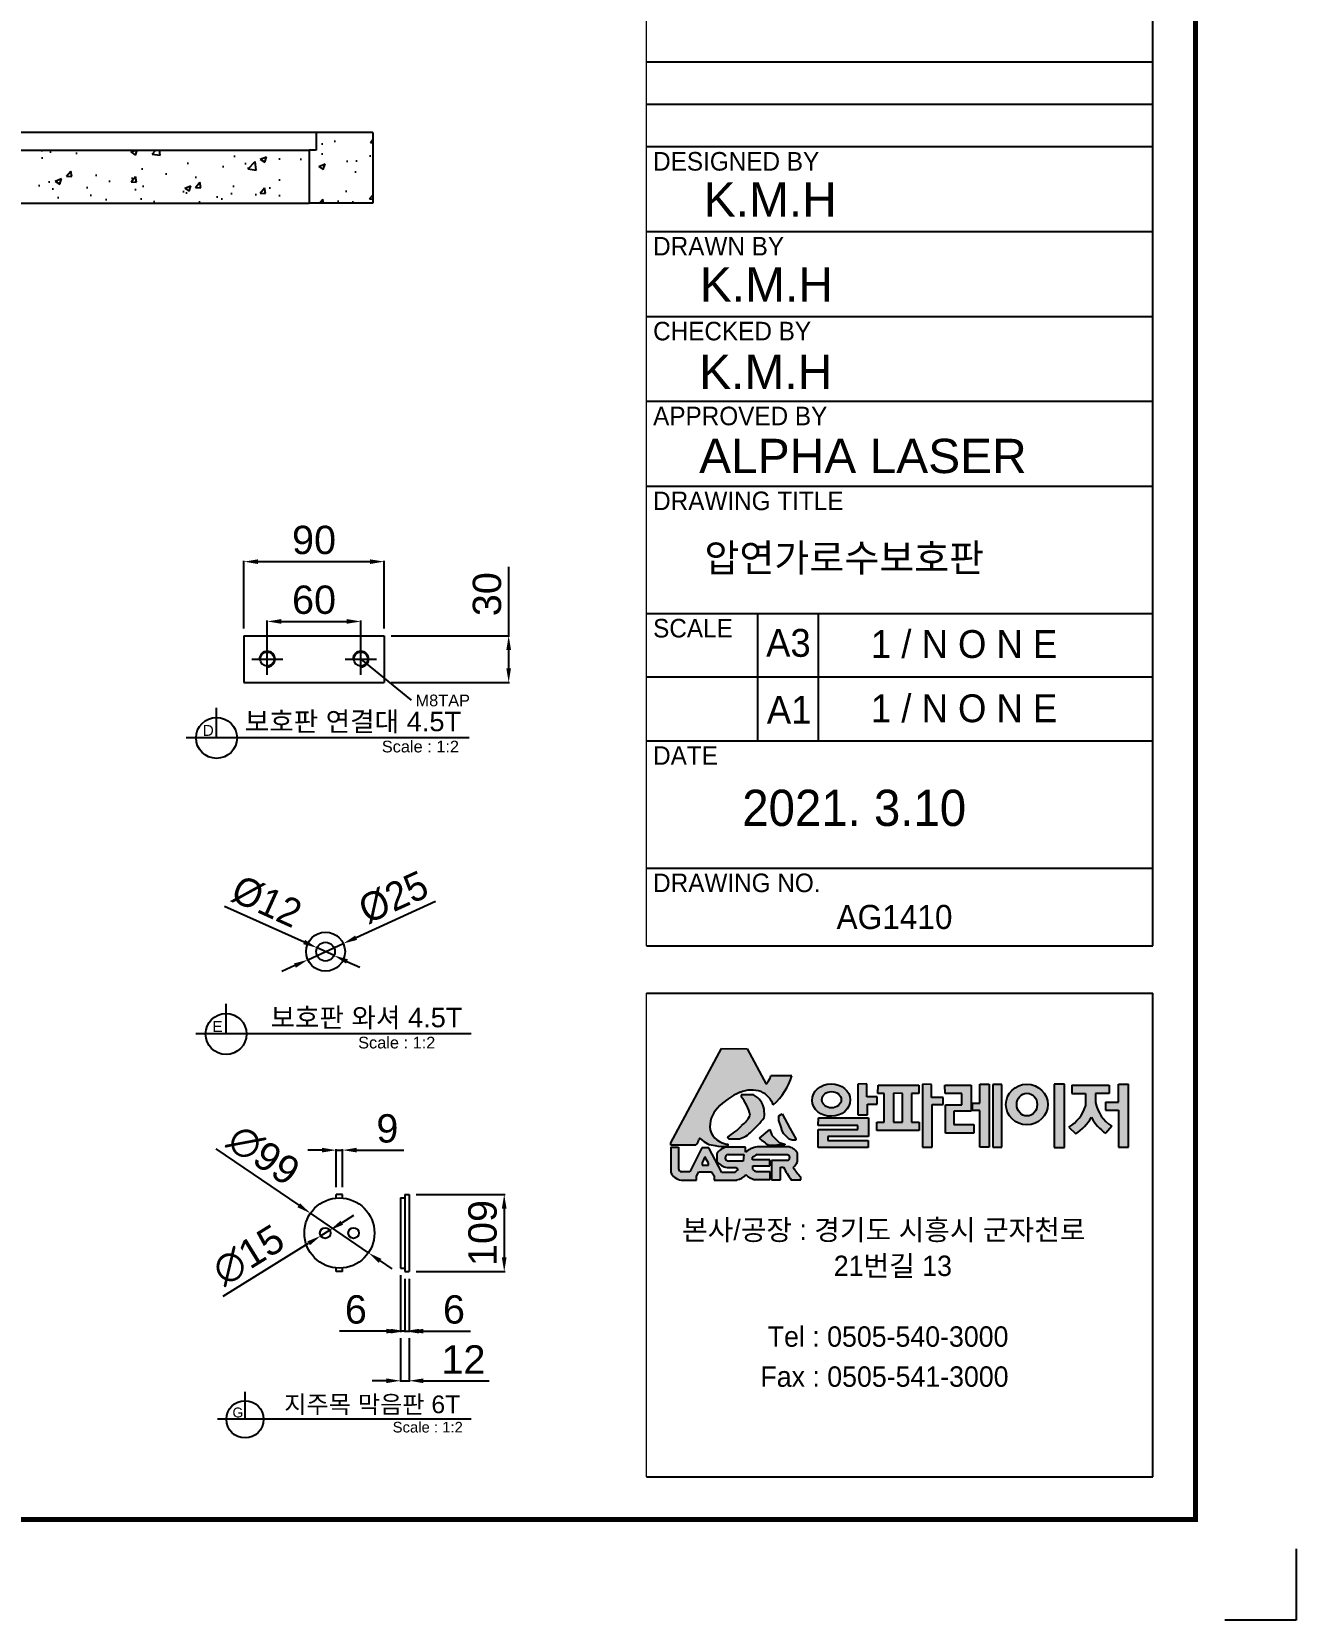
# Model space of a CAD drawing. Header units: millimetres. Extents: x 19421 to 25397, y -30913 to -26687.
# Drawn here: x 23613 to 25397, y -30913 to -28671 of the extents above; entities that cross this region are included whole.
import ezdxf
from ezdxf.enums import TextEntityAlignment as Align

# ---------------------------------------------------------------- set-up
doc = ezdxf.new("R2010")
doc.units = ezdxf.units.MM
doc.layers.add('LAYOUT', color=7, linetype='Continuous')
doc.layers.add('TEXT', color=7, linetype='Continuous')
doc.styles.add('H', font='')
doc.styles.get("Standard").update_dxf_attribs({"font": 'arial.ttf'})
doc.styles.get('H').set_extended_font_data('Dotum')
doc.dimstyles.new('ISO-25', dxfattribs={"dimtxt": 40, "dimasz": 20, "dimexe": 1.25, "dimexo": 10, "dimgap": 10, "dimtad": 1, "dimdec": 0, "dimtxsty": 'Standard', "dimcen": 2.5, "dimclrd": 3, "dimclre": 3, "dimclrt": 3, "dimadec": 0, "dimazin": 0, "dimtfac": 1, "dimtdec": 0, "dimtmove": 0, "dimatfit": 3, "dimfxl": 0, "dimarcsym": 0})

# ---------------------------------------------------------------- blocks, each defined once
blk = doc.blocks.new('*D20')
at = {"color": 3, "lineweight": -2, "transparency": 16777216}
for p, q in [((23912.5, -29513.5), (23912.5, -29417.8)), ((23932.5, -29419), (24090.5, -29419)), ((24110.5, -29513.5), (24110.5, -29417.8))]:
    blk.add_line(p, q, dxfattribs=at)
at = {"color": 3, "transparency": 16777216}
for points in [[(23932.5, -29415.7), (23932.5, -29422.3), (23912.5, -29419)], [(24090.5, -29415.7), (24090.5, -29422.3), (24110.5, -29419)]]:
    blk.add_solid(points, dxfattribs=at)
at = {"layer": 'Defpoints', "color": 0, "transparency": 16777216}
for p in [(24110.5, -29419), (23912.5, -29523.5), (24110.5, -29523.5)]:
    blk.add_point(p, dxfattribs=at)
at = {"color": 3, "transparency": 16777216, "insert": (24011.5, -29388.6), "char_height": 40, "attachment_point": 5}
blk.add_mtext('90', dxfattribs=at)
blk = doc.blocks.new('*D21')
at = {"color": 3, "lineweight": -2, "transparency": 16777216}
for p, q in [((24286.1, -29523.5), (24286.1, -29426.4)), ((24120.5, -29523.5), (24287.3, -29523.5)), ((24286.1, -29569.5), (24286.1, -29543.5)), ((24120.5, -29589.5), (24287.3, -29589.5))]:
    blk.add_line(p, q, dxfattribs=at)
at = {"color": 3, "transparency": 16777216}
for points in [[(24282.8, -29543.5), (24289.4, -29543.5), (24286.1, -29523.5)], [(24282.8, -29569.5), (24289.4, -29569.5), (24286.1, -29589.5)]]:
    blk.add_solid(points, dxfattribs=at)
at = {"layer": 'Defpoints', "color": 0, "transparency": 16777216}
for p in [(24110.5, -29523.5), (24286.1, -29523.5), (24110.5, -29589.5)]:
    blk.add_point(p, dxfattribs=at)
at = {"color": 3, "transparency": 16777216, "insert": (24255.7, -29464.9), "char_height": 40, "attachment_point": 5, "rotation": 90}
blk.add_mtext('30', dxfattribs=at)
blk = doc.blocks.new('*D22')
at = {"color": 3, "lineweight": -2, "transparency": 16777216}
for p, q in [((24183, -29898.7), (24070.9, -29949.7)), ((24002.7, -29980.8), (24052.7, -29958)), ((23984.4, -29989.1), (23966.2, -29997.4))]:
    blk.add_line(p, q, dxfattribs=at)
at = {"color": 3, "transparency": 16777216}
for points in [[(24069.5, -29946.7), (24072.3, -29952.8), (24052.7, -29958)], [(23983.1, -29986.1), (23985.8, -29992.2), (24002.7, -29980.8)]]:
    blk.add_solid(points, dxfattribs=at)
at = {"layer": 'Defpoints', "color": 0, "transparency": 16777216}
for p in [(24052.7, -29958), (24002.7, -29980.8)]:
    blk.add_point(p, dxfattribs=at)
at = {"color": 3, "transparency": 16777216, "insert": (24123.6, -29892.8), "char_height": 40, "attachment_point": 5, "rotation": 24.4839}
blk.add_mtext('{\\fMS PGothic|b0|i0|c129|p34;%%C25}', dxfattribs=at)
blk = doc.blocks.new('*D23')
at = {"color": 3, "lineweight": -2, "transparency": 16777216}
for p, q in [((23885.2, -29905), (23997.4, -29955.7)), ((24039.7, -29974.9), (24015.7, -29964)), ((24057.9, -29983.1), (24076.1, -29991.4))]:
    blk.add_line(p, q, dxfattribs=at)
at = {"color": 3, "transparency": 16777216}
for points in [[(23998.8, -29952.7), (23996.1, -29958.8), (24015.7, -29964)], [(24059.3, -29980.1), (24056.6, -29986.2), (24039.7, -29974.9)]]:
    blk.add_solid(points, dxfattribs=at)
at = {"layer": 'Defpoints', "color": 0, "transparency": 16777216}
for p in [(24015.7, -29964), (24039.7, -29974.9)]:
    blk.add_point(p, dxfattribs=at)
at = {"color": 3, "transparency": 16777216, "insert": (23944.6, -29898.9), "char_height": 40, "attachment_point": 5, "rotation": 335.6577}
blk.add_mtext('{\\fMS PGothic|b0|i0|c129|p34;%%C12}', dxfattribs=at)
blk = doc.blocks.new('*D24')
at = {"color": 3, "lineweight": -2, "transparency": 16777216}
for p, q in [((23945.5, -29546.5), (23945.5, -29502.1)), ((23965.5, -29503.4), (24057.5, -29503.4)), ((24077.5, -29546.5), (24077.5, -29502.1))]:
    blk.add_line(p, q, dxfattribs=at)
at = {"color": 3, "transparency": 16777216}
for points in [[(23965.5, -29500), (23965.5, -29506.7), (23945.5, -29503.4)], [(24057.5, -29500), (24057.5, -29506.7), (24077.5, -29503.4)]]:
    blk.add_solid(points, dxfattribs=at)
at = {"layer": 'Defpoints', "color": 0, "transparency": 16777216}
for p in [(24077.5, -29503.4), (23945.5, -29556.5), (24077.5, -29556.5)]:
    blk.add_point(p, dxfattribs=at)
at = {"color": 3, "transparency": 16777216, "insert": (24011.5, -29473), "char_height": 40, "attachment_point": 5}
blk.add_mtext('60', dxfattribs=at)
blk = doc.blocks.new('*D2')
at = {"color": 3, "lineweight": -2, "transparency": 16777216}
for p, q in [((16880.3, -24788.6), (16997.3, -24868.4)), ((17095.6, -24935.4), (17013.8, -24879.6)), ((17112.1, -24946.7), (17128.6, -24958))]:
    blk.add_line(p, q, dxfattribs=at)
at = {"color": 3, "transparency": 16777216}
for points in [[(16999.2, -24865.6), (16995.4, -24871.1), (17013.8, -24879.6)], [(17114, -24944), (17110.2, -24949.5), (17095.6, -24935.4)]]:
    blk.add_solid(points, dxfattribs=at)
at = {"layer": 'Defpoints', "color": 0, "transparency": 16777216}
for p in [(17013.8, -24879.6), (17095.6, -24935.4)]:
    blk.add_point(p, dxfattribs=at)
at = {"color": 3, "transparency": 16777216, "insert": (16947.7, -24797.7), "char_height": 40, "attachment_point": 5, "rotation": 325.6971}
blk.add_mtext('∅99', dxfattribs=at)
blk = doc.blocks.new('*D3')
at = {"color": 3, "lineweight": -2, "transparency": 16777216}
for p, q in [((17058.1, -24893.1), (17075.1, -24882.5)), ((17041.1, -24903.6), (17028.3, -24911.5)), ((16890.7, -24996.7), (17011.3, -24922))]:
    blk.add_line(p, q, dxfattribs=at)
at = {"color": 3, "transparency": 16777216}
for points in [[(17056.3, -24890.2), (17059.8, -24895.9), (17041.1, -24903.6)], [(17009.6, -24919.2), (17013.1, -24924.8), (17028.3, -24911.5)]]:
    blk.add_solid(points, dxfattribs=at)
at = {"layer": 'Defpoints', "color": 0, "transparency": 16777216}
for p in [(17041.1, -24903.6), (17028.3, -24911.5)]:
    blk.add_point(p, dxfattribs=at)
at = {"color": 3, "transparency": 16777216, "insert": (16926.5, -24938.8), "char_height": 40, "attachment_point": 5, "rotation": 31.7725}
blk.add_mtext('∅15', dxfattribs=at)
blk = doc.blocks.new('*D4')
at = {"color": 3, "lineweight": -2, "transparency": 16777216}
for p, q in [((17030.2, -24790.5), (17010.2, -24790.5)), ((17050.2, -24843), (17050.2, -24789.2)), ((17050.2, -24790.5), (17059.2, -24790.5)), ((17059.2, -24843), (17059.2, -24789.2)), ((17079.2, -24790.5), (17145.5, -24790.5))]:
    blk.add_line(p, q, dxfattribs=at)
at = {"color": 3, "transparency": 16777216}
for points in [[(17030.2, -24787.2), (17030.2, -24793.8), (17050.2, -24790.5)], [(17079.2, -24787.2), (17079.2, -24793.8), (17059.2, -24790.5)]]:
    blk.add_solid(points, dxfattribs=at)
at = {"layer": 'Defpoints', "color": 0, "transparency": 16777216}
for p in [(17059.2, -24790.5), (17050.2, -24853), (17059.2, -24853)]:
    blk.add_point(p, dxfattribs=at)
at = {"color": 3, "transparency": 16777216, "insert": (17122.4, -24760.1), "char_height": 40, "attachment_point": 5}
blk.add_mtext('9', dxfattribs=at)
blk = doc.blocks.new('*D5')
at = {"color": 3, "lineweight": -2, "transparency": 16777216}
for p, q in [((17163.1, -24853), (17288.5, -24853)), ((17287.2, -24873), (17287.2, -24942)), ((17163.1, -24962), (17288.5, -24962))]:
    blk.add_line(p, q, dxfattribs=at)
at = {"color": 3, "transparency": 16777216}
for points in [[(17283.9, -24873), (17290.5, -24873), (17287.2, -24853)], [(17283.9, -24942), (17290.5, -24942), (17287.2, -24962)]]:
    blk.add_solid(points, dxfattribs=at)
at = {"layer": 'Defpoints', "color": 0, "transparency": 16777216}
for p in [(17153.1, -24853), (17153.1, -24962), (17287.2, -24962)]:
    blk.add_point(p, dxfattribs=at)
at = {"color": 3, "transparency": 16777216, "insert": (17256.8, -24907.5), "char_height": 40, "attachment_point": 5, "rotation": 90}
blk.add_mtext('109', dxfattribs=at)
blk = doc.blocks.new('*D6')
at = {"color": 3, "lineweight": -2, "transparency": 16777216}
for p, q in [((17147.1, -24972), (17147.1, -25047.3)), ((17153.1, -24972), (17153.1, -25047.3)), ((17127.1, -25046), (17107.1, -25046)), ((17147.1, -25046), (17153.1, -25046)), ((17173.1, -25046), (17239.5, -25046))]:
    blk.add_line(p, q, dxfattribs=at)
at = {"color": 3, "transparency": 16777216}
for points in [[(17127.1, -25042.7), (17127.1, -25049.3), (17147.1, -25046)], [(17173.1, -25042.7), (17173.1, -25049.3), (17153.1, -25046)]]:
    blk.add_solid(points, dxfattribs=at)
at = {"layer": 'Defpoints', "color": 0, "transparency": 16777216}
for p in [(17147.1, -24962), (17153.1, -24962), (17153.1, -25046)]:
    blk.add_point(p, dxfattribs=at)
at = {"color": 3, "transparency": 16777216, "insert": (17216.3, -25015.6), "char_height": 40, "attachment_point": 5}
blk.add_mtext('6', dxfattribs=at)
blk = doc.blocks.new('*D7')
at = {"color": 3, "lineweight": -2, "transparency": 16777216}
for p, q in [((17141.1, -24967), (17141.1, -25047.3)), ((17147.1, -24972), (17147.1, -25047.3)), ((17121.1, -25046), (17054.7, -25046)), ((17147.1, -25046), (17141.1, -25046)), ((17167.1, -25046), (17187.1, -25046))]:
    blk.add_line(p, q, dxfattribs=at)
at = {"color": 3, "transparency": 16777216}
for points in [[(17121.1, -25042.7), (17121.1, -25049.3), (17141.1, -25046)], [(17167.1, -25042.7), (17167.1, -25049.3), (17147.1, -25046)]]:
    blk.add_solid(points, dxfattribs=at)
at = {"layer": 'Defpoints', "color": 0, "transparency": 16777216}
for p in [(17141.1, -24957), (17147.1, -24962), (17141.1, -25046)]:
    blk.add_point(p, dxfattribs=at)
at = {"color": 3, "transparency": 16777216, "insert": (17077.9, -25015.6), "char_height": 40, "attachment_point": 5}
blk.add_mtext('6', dxfattribs=at)
blk = doc.blocks.new('*D8')
at = {"color": 3, "lineweight": -2, "transparency": 16777216}
for p, q in [((17141.1, -25056), (17141.1, -25117.3)), ((17153.1, -25056), (17153.1, -25117.3)), ((17121.1, -25116), (17101.1, -25116)), ((17141.1, -25116), (17153.1, -25116)), ((17173.1, -25116), (17266.2, -25116))]:
    blk.add_line(p, q, dxfattribs=at)
at = {"color": 3, "transparency": 16777216}
for points in [[(17121.1, -25112.7), (17121.1, -25119.3), (17141.1, -25116)], [(17173.1, -25112.7), (17173.1, -25119.3), (17153.1, -25116)]]:
    blk.add_solid(points, dxfattribs=at)
at = {"layer": 'Defpoints', "color": 0, "transparency": 16777216}
for p in [(17141.1, -25046), (17153.1, -25046), (17153.1, -25116)]:
    blk.add_point(p, dxfattribs=at)
at = {"color": 3, "transparency": 16777216, "insert": (17229.7, -25085.9), "char_height": 40, "attachment_point": 5}
blk.add_mtext('12', dxfattribs=at)
blk = doc.blocks.new('A$C2C0F6B7D')
for p, q in [((0, 109), (-9, 109)), ((-9, 103.8), (-9, 109)), ((0, 103.8), (0, 109)), ((81.9, 104), (87.9, 104)), ((81.9, 104), (81.9, 5)), ((87.9, 109), (93.9, 109)), ((87.9, 109), (87.9, 0)), ((93.9, 109), (93.9, 0)), ((-9, 0), (-9, 5.2)), ((0, 0), (-9, 0)), ((0, 0), (0, 5.2)), ((81.9, 5), (87.9, 5)), ((87.9, 0), (93.9, 0)), ((-137.7, -208.4), (-137.7, -169.6)), ((181.4, -208.4), (-176.5, -208.4))]:
    blk.add_line(p, q)
for centre, radius in [((-4.5, 54.5), 49.5), ((-24.5, 54.5), 7.5), ((15.5, 54.5), 7.5), ((-137.7, -208.4), 26.3)]:
    blk.add_circle(centre, radius)
blk.add_text('G', height=14).set_placement((-155.4, -205.8))
at = {"layer": 'TEXT'}
blk.add_text('지주목 막음판 6T', height=25, dxfattribs=at).set_placement((41.8, -199.8), align=Align.CENTER)
blk.add_text('Scale : 1:2', height=15, dxfattribs=at).set_placement((70.6, -227))
for base, p1, p2, picture, middle in [((0, 171.5), (-9, 109), (0, 109), '*D4', (63.2, 202)), ((81.9, -84), (87.9, 0), (81.9, 5), '*D7', (18.7, -53.5)), ((93.9, -84), (87.9, 0), (93.9, 0), '*D6', (157.1, -53.5)), ((93.9, -154), (81.9, -84), (93.9, -84), '*D8', (170.5, -123.9))]:
    dim = blk.add_linear_dim(base=base, p1=p1, p2=p2, dimstyle='ISO-25')
    dim.commit()
    dim.dimension.update_dxf_attribs({"geometry": picture, "text_midpoint": middle, "insert": (-17059.2, 24962)})
for p1, p2, picture, middle in [((36.4, 26.6), (-45.4, 82.4), '*D2', (-111.5, 164.3)), ((-18.1, 58.4), (-30.9, 50.6), '*D3', (-132.7, 23.3))]:
    dim = blk.add_diameter_dim_2p(p1=p1, p2=p2, dimstyle='ISO-25')
    dim.commit()
    dim.dimension.update_dxf_attribs({"geometry": picture, "text_midpoint": middle, "insert": (-17059.2, 24962)})
dim = blk.add_linear_dim(base=(228, 0), p1=(93.9, 109), p2=(93.9, 0), angle=90, dimstyle='ISO-25')
dim.commit()
dim.dimension.update_dxf_attribs({"geometry": '*D5', "text_midpoint": (197.6, 54.5), "insert": (-17059.2, 24962)})

msp = doc.modelspace()

# ---------------------------------------------------------------- hatches: boundary and pattern name
h = msp.add_hatch()
h.set_pattern_fill('AR-CONC', color=256, scale=0.5)
h.set_pattern_definition([(50, (10973.484, -30593.274), (91.09233, -7.96954), [9.525, -104.775]), (355, (10973.48, -30593.27), (-17.6217, 95.5284), [7.62, -83.8203]), (100.45144, (10981.075, -30593.94), (73.4706, 87.5589), [8.095, -89.0451]), (46.1842, (10973.48, -30567.87), (135.5395, -21.0212), [14.2875, -157.1625]), (96.6356, (10984.78, -30569.63), (118.7021, 123.713), [12.1425, -133.5678]), (351.1842, (10973.48, -30567.87), (118.702, 123.713), [11.43, -125.7299]), (21, (10986.184, -30574.224), (75.8072, -51.1326), [9.525, -104.775]), (326, (10986.18, -30574.22), (30.901, 92.094), [7.62, -83.82]), (71.45144, (10992.5, -30578.485), (106.7082, 40.9614), [8.095, -89.045]), (37.5, (10973.484, -30593.274), (1.5443, 42.27752), [0, -82.804, 0, -85.09, 0, -84.1375]), (7.5, (10973.484, -30593.274), (33.40983, 50.09029), [0, -48.514, 0, -80.899, 0, -32.0675]), (327.5, (10945.163, -30593.274), (67.7953, -2.86437), [0, -31.75, 0, -99.06, 0, -131.445]), (317.5, (10932.463, -30593.274), (74.0646, 12.71325), [0, -41.275, 0, -65.786, 0, -93.345])])
h.paths.add_polyline_path([(24004.5, -28838.2), (24004.5, -28913.2), (24094.5, -28913.2), (24094.5, -28813.2), (24014.5, -28813.2), (24014.5, -28838.2)])
h = msp.add_hatch()
h.set_pattern_fill('AR-CONC', color=256, scale=0.5)
h.set_pattern_definition([(50, (11073.484, -30593.274), (91.09233, -7.96954), [9.525, -104.775]), (355, (11073.48, -30593.27), (-17.6217, 95.5284), [7.62, -83.8203]), (100.45144, (11081.075, -30593.94), (73.4706, 87.5589), [8.095, -89.0451]), (46.1842, (11073.48, -30567.87), (135.5395, -21.0212), [14.2875, -157.1625]), (96.6356, (11084.78, -30569.63), (118.702, 123.713), [12.1425, -133.5678]), (351.1842, (11073.48, -30567.87), (118.702, 123.713), [11.43, -125.7299]), (21, (11086.184, -30574.224), (75.8072, -51.1326), [9.525, -104.775]), (326, (11086.18, -30574.22), (30.901, 92.094), [7.62, -83.82]), (71.45144, (11092.5, -30578.485), (106.7082, 40.9614), [8.095, -89.045]), (37.5, (11073.484, -30593.274), (1.5443, 42.27752), [0, -82.804, 0, -85.09, 0, -84.1375]), (7.5, (11073.484, -30593.274), (33.40983, 50.09029), [0, -48.514, 0, -80.899, 0, -32.0675]), (327.5, (11045.163, -30593.274), (67.7953, -2.86437), [0, -31.75, 0, -99.06, 0, -131.445]), (317.5, (11032.463, -30593.274), (74.0646, 12.71325), [0, -41.275, 0, -65.786, 0, -93.345])])
h.paths.add_polyline_path([(22614.5, -28838.2), (22614.5, -28913.2), (24004.5, -28913.2), (24004.5, -28838.2)])
h = msp.add_hatch(color=256)
h.dxf.hatch_style = 1
h.set_gradient(color1=(255, 0, 0), color2=(255, 159, 127), tint=1)
h.paths.add_polyline_path([(24515, -30239.4), (24514.8, -30242.3), (24549.5, -30242.3, 0.214284), (24554.5, -30234.3, -0.655828), (24556.9, -30233.7, 0.18567), (24577.5, -30243, 0.148851), (24595.3, -30243.1, 0.404174), (24595.8, -30241.1, -0.316733), (24570.2, -30221, -0.221534), (24580.6, -30190.2, -0.105066), (24612.6, -30167.9, -0.185229), (24642.5, -30166.9, -0.196064), (24659.4, -30185.6, 0.141597), (24685.5, -30144.4), (24655.8, -30144.1), (24655.2, -30148.1), (24652.9, -30151.8), (24649.4, -30156.4), (24622.4, -30106.4), (24586.3, -30106.1)])
h.paths.add_polyline_path([(24614.6, -30214.9, -0.08303), (24594.7, -30230.7, 0.230034), (24596.7, -30233.6, 0.021204), (24611.6, -30233.4, 0.137848), (24628.5, -30223.3, 0.057638), (24646.6, -30203.4, 0.060436), (24646.4, -30191.9, 0.2375), (24631.6, -30171.7), (24614.2, -30171.7), (24614.2, -30174.3, -0.121183), (24626.9, -30200, -0.135167)], flags=17)
h.paths.add_polyline_path([(24657.6, -30228.2), (24654.7, -30220.3), (24639.8, -30232.4, 0.044378), (24653, -30243), (24675.6, -30242.1), (24675.6, -30241.1), (24667.7, -30238.6)], flags=17)
h.paths.add_polyline_path([(24671.9, -30222.4), (24674.2, -30226.3), (24681.7, -30233.9), (24686.1, -30235.6), (24691.1, -30235.6), (24691.1, -30233.7), (24683, -30218.6), (24672, -30198.3), (24667.2, -30200.9), (24667.2, -30207.9), (24670.6, -30217.3)])
h.paths.add_polyline_path([(24530.4, -30280.2, -0.419155), (24525.8, -30276), (24525.8, -30245.1), (24514.8, -30245.1), (24514.8, -30280.7, 0.254457), (24529.5, -30291.7), (24551, -30291.7), (24551, -30286.2), (24554.2, -30280.3), (24572.1, -30280.3), (24576.2, -30286), (24576.2, -30291.7), (24607.8, -30291.7, 0.190479), (24620.7, -30284, 0.147735), (24633.5, -30291.1), (24655, -30291.1), (24655, -30280.2), (24635.2, -30280.2, -0.052449), (24630.4, -30276.7), (24630.4, -30271.6), (24654.7, -30271.6), (24654.7, -30263.3), (24630.3, -30263.3), (24630.3, -30259.6, -0.044761), (24636.7, -30255.8), (24679.3, -30255.8, -0.648836), (24680.3, -30264.1), (24657.1, -30264.1), (24657.1, -30291.5), (24669.5, -30291.5), (24669.5, -30273.7), (24673.7, -30273.7, 0.01692), (24684.8, -30291.4), (24698.1, -30291.4), (24698.1, -30287.8, -0.024318), (24687.4, -30274, 0.064908), (24693.5, -30265.9), (24693.5, -30253.6, 0.229002), (24679.8, -30244.7), (24636.8, -30244.7, 0.127003), (24620, -30252.3), (24620, -30245.4), (24593.1, -30245.4, 0.22689), (24579.7, -30254.9), (24579.7, -30265.1, 0.193483), (24594.4, -30274.2), (24607.4, -30274.2, 0.030046), (24609.9, -30276.9, 0.136716), (24605.5, -30281), (24586.8, -30281), (24568.4, -30246.1), (24558.5, -30246.1), (24541.6, -30280.2)])
h.paths.add_polyline_path([(24558.9, -30270.8), (24558.9, -30267.3), (24563, -30259), (24568.1, -30267.7), (24568.1, -30270.8)], flags=16)
h.paths.add_polyline_path([(24595.5, -30255.8), (24618, -30255.7), (24617, -30264.9), (24596.3, -30264.9, -0.924958)], flags=16)
edge = h.paths.add_edge_path()
edge.add_ellipse((24741.2, -30178.9), major_axis=(-26.9, -0.4), ratio=0.850598, start_angle=0, end_angle=360)
edge = h.paths.add_edge_path(flags=16)
edge.add_ellipse((24741.6, -30178.4), major_axis=(-13.7, 0), ratio=0.843368, start_angle=0, end_angle=360)
h.paths.add_polyline_path([(24793.7, -30203.9), (24723.1, -30203.9), (24722.6, -30214.8), (24778.8, -30214.8), (24778.8, -30220.4), (24722.8, -30220.4), (24722.8, -30245.8), (24793.5, -30245.8), (24793.5, -30235.8), (24736.4, -30235.8), (24736.4, -30230.4), (24793.7, -30230.4)])
h.paths.add_polyline_path([(24778.6, -30199.8), (24792.5, -30199.8), (24792.5, -30184.7), (24806, -30184.7), (24806, -30174.3), (24791.4, -30174.3), (24791.4, -30156), (24778.6, -30156.2)])
h.paths.add_polyline_path([(24815.7, -30169.8), (24815.7, -30210), (24805.4, -30210), (24805.4, -30221.9), (24865.1, -30221.9), (24865.1, -30210.1), (24854.3, -30210.1), (24854.3, -30169.8), (24864.6, -30169.8), (24864.6, -30157.9), (24807.5, -30157.9), (24806.8, -30169.8)])
h.paths.add_polyline_path([(24829, -30169.1), (24841.7, -30169.4), (24841.7, -30210.1), (24829, -30210.1)], flags=16)
h.paths.add_polyline_path([(24882.8, -30175.4), (24882.8, -30156.9), (24869.9, -30156.2), (24869.9, -30245.3), (24883.8, -30245.3), (24883.8, -30185.2), (24898.9, -30185.2), (24898.9, -30175.4)])
h.paths.add_polyline_path([(24914.3, -30194.7), (24938.7, -30194.7), (24938.7, -30157.9), (24901.6, -30157.9), (24901.7, -30169.7), (24925.6, -30169.7), (24925.6, -30185.4), (24902.2, -30185.4), (24902.2, -30225.8), (24942.3, -30225.8), (24942.3, -30213.4), (24914.3, -30213.4)])
h.paths.add_polyline_path([(24950.6, -30245.4), (24964.2, -30245.4), (24964.2, -30156.4), (24950.7, -30156.4), (24950.7, -30183.2), (24940.7, -30183.2), (24940.6, -30193.6), (24950.6, -30193.6)])
h.paths.add_polyline_path([(24969.4, -30245.5), (24981.7, -30245.5), (24981.7, -30157), (24969.4, -30157)])
edge = h.paths.add_edge_path()
edge.add_ellipse((25017.2, -30185.2), major_axis=(-29.5, 0), ratio=0.974401, start_angle=0, end_angle=360)
edge = h.paths.add_edge_path(flags=16)
edge.add_ellipse((25017.3, -30185.2), major_axis=(0, -16.1), ratio=0.89757, start_angle=0, end_angle=360)
h.paths.add_polyline_path([(25055.5, -30245.9), (25070.3, -30245.9), (25070.3, -30156.5), (25055.5, -30156.6)])
h.paths.add_polyline_path([(25108.3, -30203.2, 0.121385), (25128.4, -30225.7), (25136.9, -30215.8, -0.196928), (25114.1, -30182.5), (25114.1, -30169.8), (25133.1, -30169.8), (25133.1, -30157.8), (25080.6, -30157.8), (25080.6, -30169.6), (25099.7, -30169.6), (25099.7, -30187.5, -0.181097), (25076.6, -30216.9), (25086.1, -30226.6, 0.109226)])
h.paths.add_polyline_path([(25160.6, -30156.4), (25146.6, -30156.4), (25146.6, -30181.6), (25128, -30181.6), (25128, -30193.3), (25146.3, -30193.3), (25146.3, -30245.1), (25160.6, -30245.1)])

# ---------------------------------------------------------------- linework, layer by layer
at = {"color": 0, "lineweight": 20}
for p, q in [((24480.4, -29961.2), (24480.4, -27515.5)), ((24480.4, -30710.8), (24480.4, -30028.1))]:
    msp.add_line(p, q, dxfattribs=at)
for p, q in [((25195, -29961.2), (25195, -27515.5)), ((24480.4, -28713.4), (25195, -28713.4)), ((24480.4, -28773.3), (25195, -28773.3)), ((24094.5, -28813.2), (22604.5, -28813.2)), ((24094.5, -28813.2), (24014.5, -28813.2)), ((24014.5, -28813.2), (24014.5, -28838.2)), ((24094.5, -28813.2), (24094.5, -28913.2)), ((22614.5, -28838.2), (24004.5, -28838.2)), ((24014.5, -28838.2), (24004.5, -28838.2)), ((24004.5, -28838.2), (24004.5, -28913.2)), ((24480.4, -28833.2), (25195, -28833.2)), ((22614.5, -28913.2), (24004.5, -28913.2)), ((24094.5, -28913.2), (24004.5, -28913.2)), ((24480.4, -28953), (25195, -28953)), ((24480.4, -29072.8), (25195, -29072.8)), ((24480.4, -29192.6), (25195, -29192.6)), ((24480.4, -29312.4), (25195, -29312.4)), ((24480.4, -29492.1), (25195, -29492.1)), ((24637, -29492.1), (24637, -29671.7)), ((24722.9, -29492.1), (24722.9, -29671.7)), ((23912.5, -29523.5), (23912.5, -29589.5)), ((23912.5, -29523.5), (24110.5, -29523.5)), ((24110.5, -29523.5), (24110.5, -29589.5)), ((24077.5, -29556.5), (24148.6, -29614.5)), ((23912.5, -29589.5), (24110.5, -29589.5)), ((25195, -29581.9), (24480.4, -29581.9)), ((23873.9, -29667.7), (23873.9, -29625.1)), ((24230.2, -29667.7), (23831.3, -29667.7)), ((24480.4, -29671.7), (25195, -29671.7)), ((24480.4, -29851.4), (25195, -29851.4)), ((24480.4, -29961.2), (25195, -29961.2)), ((24480.4, -30028.1), (25195, -30028.1)), ((25195, -30710.8), (25195, -30028.1)), ((23887.4, -30085.6), (23887.4, -30042.9)), ((24233.2, -30085.6), (23844.8, -30085.6)), ((24515, -30239.4), (24586.3, -30106.1)), ((24586.3, -30106.1), (24622.4, -30106.4)), ((24622.4, -30106.4), (24649.4, -30156.4)), ((24649.4, -30156.4), (24652.9, -30151.8)), ((24652.9, -30151.8), (24655.2, -30148.1)), ((24655.2, -30148.1), (24655.8, -30144.1)), ((24655.8, -30144.1), (24685.5, -30144.4)), ((24631.6, -30171.7), (24614.2, -30171.7)), ((24614.2, -30171.7), (24614.2, -30174.3)), ((24791.4, -30156), (24778.6, -30156.2)), ((24778.6, -30156.2), (24778.6, -30199.8)), ((24791.4, -30174.3), (24791.4, -30156)), ((24806, -30174.3), (24791.4, -30174.3)), ((24806, -30184.7), (24806, -30174.3)), ((24806.8, -30169.8), (24807.5, -30157.9)), ((24815.7, -30169.8), (24806.8, -30169.8)), ((24807.5, -30157.9), (24864.6, -30157.9)), ((24815.7, -30210), (24815.7, -30169.8)), ((24829, -30169.1), (24829, -30210.1)), ((24841.7, -30169.4), (24829, -30169.1)), ((24841.7, -30210.1), (24841.7, -30169.4)), ((24864.6, -30169.8), (24854.3, -30169.8)), ((24854.3, -30169.8), (24854.3, -30210.1)), ((24864.6, -30157.9), (24864.6, -30169.8)), ((24869.9, -30156.2), (24869.9, -30245.3)), ((24882.8, -30156.9), (24869.9, -30156.2)), ((24882.8, -30175.4), (24882.8, -30156.9)), ((24901.6, -30157.9), (24938.7, -30157.9)), ((24901.7, -30169.7), (24901.6, -30157.9)), ((24925.6, -30169.7), (24901.7, -30169.7)), ((24925.6, -30185.4), (24925.6, -30169.7)), ((24938.7, -30157.9), (24938.7, -30194.7)), ((24950.7, -30183.2), (24950.7, -30156.4)), ((24950.7, -30156.4), (24964.2, -30156.4)), ((24964.2, -30156.4), (24964.2, -30245.4)), ((24969.4, -30157), (24969.4, -30245.5)), ((24981.7, -30157), (24969.4, -30157)), ((24981.7, -30245.5), (24981.7, -30157)), ((25070.3, -30156.5), (25055.5, -30156.6)), ((25055.5, -30156.6), (25055.5, -30245.9)), ((25070.3, -30245.9), (25070.3, -30156.5)), ((25080.6, -30157.8), (25133.1, -30157.8)), ((25080.6, -30157.8), (25080.6, -30169.6)), ((25080.6, -30169.6), (25099.7, -30169.6)), ((25099.7, -30169.6), (25099.7, -30187.5)), ((25133.1, -30169.8), (25114.1, -30169.8)), ((25114.1, -30169.8), (25114.1, -30182.5)), ((25133.1, -30157.8), (25133.1, -30169.8)), ((25146.6, -30181.6), (25146.6, -30156.4)), ((25146.6, -30156.4), (25160.6, -30156.4)), ((25160.6, -30245.1), (25160.6, -30156.4)), ((24792.5, -30199.8), (24792.5, -30184.7)), ((24792.5, -30184.7), (24806, -30184.7)), ((24898.9, -30175.4), (24882.8, -30175.4)), ((24883.8, -30245.3), (24883.8, -30185.2)), ((24883.8, -30185.2), (24898.9, -30185.2)), ((24898.9, -30185.2), (24898.9, -30175.4)), ((24902.2, -30225.8), (24902.2, -30185.4)), ((24902.2, -30185.4), (24925.6, -30185.4)), ((24938.7, -30194.7), (24914.3, -30194.7)), ((24914.3, -30194.7), (24914.3, -30213.4)), ((24940.6, -30193.6), (24940.7, -30183.2)), ((24950.6, -30193.6), (24940.6, -30193.6)), ((24940.7, -30183.2), (24950.7, -30183.2)), ((24950.6, -30245.4), (24950.6, -30193.6)), ((25128, -30181.6), (25128, -30193.3)), ((25128, -30181.6), (25146.6, -30181.6)), ((25128, -30193.3), (25146.3, -30193.3)), ((25146.3, -30193.3), (25146.3, -30245.1)), ((24667.2, -30200.9), (24672, -30198.3)), ((24667.2, -30207.9), (24667.2, -30200.9)), ((24670.6, -30217.3), (24667.2, -30207.9)), ((24671.9, -30222.4), (24670.6, -30217.3)), ((24672.1, -30198.4), (24683, -30218.6)), ((24683, -30218.6), (24691.1, -30233.7)), ((24722.6, -30214.8), (24723.1, -30203.9)), ((24778.8, -30214.8), (24722.6, -30214.8)), ((24723.1, -30203.9), (24793.7, -30203.9)), ((24778.6, -30199.8), (24792.5, -30199.8)), ((24778.8, -30220.4), (24778.8, -30214.8)), ((24793.7, -30203.9), (24793.7, -30230.4)), ((24805.4, -30221.9), (24805.4, -30210)), ((24805.4, -30210), (24815.7, -30210)), ((24829, -30210.1), (24841.7, -30210.1)), ((24854.3, -30210.1), (24865.1, -30210.1)), ((24865.1, -30210.1), (24865.1, -30221.9)), ((24914.3, -30213.4), (24942.3, -30213.4)), ((24942.3, -30213.4), (24942.3, -30225.8)), ((25076.6, -30216.9), (25086.1, -30226.6)), ((25136.9, -30215.8), (25128.4, -30225.7)), ((24514.8, -30242.3), (24515, -30239.4)), ((24639.8, -30232.4), (24654.7, -30220.3)), ((24654.7, -30220.3), (24657.6, -30228.2)), ((24657.6, -30228.2), (24667.7, -30238.6)), ((24667.7, -30238.6), (24675.6, -30241.1)), ((24674.2, -30226.3), (24671.9, -30222.4)), ((24681.7, -30233.9), (24674.2, -30226.3)), ((24675.6, -30241.1), (24675.6, -30242.1)), ((24686.1, -30235.6), (24681.7, -30233.9)), ((24691.1, -30235.6), (24686.1, -30235.6)), ((24691.1, -30233.7), (24691.1, -30235.6)), ((24722.8, -30245.8), (24722.8, -30220.4)), ((24722.8, -30220.4), (24778.8, -30220.4)), ((24793.7, -30230.4), (24736.4, -30230.4)), ((24736.4, -30230.4), (24736.4, -30235.8)), ((24736.4, -30235.8), (24793.5, -30235.8)), ((24793.5, -30235.8), (24793.5, -30245.8)), ((24865.1, -30221.9), (24805.4, -30221.9)), ((24942.3, -30225.8), (24902.2, -30225.8)), ((24549.5, -30242.3), (24514.8, -30242.3)), ((24514.8, -30245.1), (24525.8, -30245.1)), ((24514.8, -30245.1), (24514.8, -30280.7)), ((24525.8, -30245.1), (24525.8, -30276)), ((24558.5, -30246.1), (24541.6, -30280.2)), ((24568.4, -30246.1), (24558.5, -30246.1)), ((24563, -30259), (24558.9, -30267.3)), ((24568.1, -30267.7), (24563, -30259)), ((24586.8, -30281), (24568.4, -30246.1)), ((24579.7, -30254.9), (24579.7, -30265.1)), ((24620, -30245.4), (24593.1, -30245.4)), ((24595.5, -30255.8), (24618, -30255.7)), ((24618, -30255.7), (24617, -30264.9)), ((24620, -30252.3), (24620, -30245.4)), ((24630.3, -30263.3), (24630.3, -30259.6)), ((24654.7, -30263.3), (24630.3, -30263.3)), ((24636.7, -30255.8), (24679.3, -30255.8)), ((24679.8, -30244.7), (24636.8, -30244.7)), ((24675.6, -30242.1), (24653, -30243)), ((24654.7, -30271.6), (24654.7, -30263.3)), ((24680.3, -30264.1), (24657.1, -30264.1)), ((24657.1, -30264.1), (24657.1, -30291.5)), ((24693.5, -30265.9), (24693.5, -30253.6)), ((24793.5, -30245.8), (24722.8, -30245.8)), ((24869.9, -30245.3), (24883.8, -30245.3)), ((24964.2, -30245.4), (24950.6, -30245.4)), ((24969.4, -30245.5), (24981.7, -30245.5)), ((25055.5, -30245.9), (25070.3, -30245.9)), ((25146.3, -30245.1), (25160.6, -30245.1)), ((24541.6, -30280.2), (24530, -30280.2)), ((24551, -30286.2), (24554.2, -30280.3)), ((24551, -30291.7), (24551, -30286.2)), ((24554.2, -30280.3), (24572.1, -30280.3)), ((24558.9, -30267.3), (24558.9, -30270.8)), ((24558.9, -30270.8), (24568.1, -30270.8)), ((24568.1, -30270.8), (24568.1, -30267.7)), ((24572.1, -30280.3), (24576.2, -30286)), ((24576.2, -30286), (24576.2, -30291.7)), ((24605.5, -30281), (24586.8, -30281)), ((24594.4, -30274.2), (24607.4, -30274.2)), ((24617, -30264.9), (24596.2, -30264.9)), ((24630.4, -30276.7), (24630.4, -30271.6)), ((24630.4, -30271.6), (24654.7, -30271.6)), ((24655, -30280.2), (24635.2, -30280.2)), ((24655, -30291.1), (24655, -30280.2)), ((24669.5, -30291.5), (24669.5, -30273.7)), ((24669.5, -30273.7), (24673.7, -30273.7)), ((24529.5, -30291.7), (24551, -30291.7)), ((24576.2, -30291.7), (24607.8, -30291.7)), ((24633.5, -30291.1), (24655, -30291.1)), ((24657.1, -30291.5), (24669.5, -30291.5)), ((24684.8, -30291.4), (24698.1, -30291.4)), ((24698.1, -30291.4), (24698.1, -30287.8)), ((24480.4, -30710.8), (25195, -30710.8)), ((25397.2, -30812.3), (25397.2, -30913)), ((25397.2, -30913), (25296.6, -30913))]:
    msp.add_line(p, q)
at = {"color": 1}
for p, q in [((23945.5, -29578.5), (23945.5, -29534.5)), ((24077.5, -29578.5), (24077.5, -29534.5)), ((23923.5, -29556.5), (23967.5, -29556.5)), ((24055.5, -29556.5), (24099.5, -29556.5))]:
    msp.add_line(p, q, dxfattribs=at)
for centre, radius in [((23945.5, -29556.5), 9.9), ((24077.5, -29556.5), 9.9), ((23873.9, -29667.7), 28.9), ((24027.7, -29969.4), 27.5), ((24027.7, -29969.4), 13.2), ((23887.4, -30085.6), 28.9)]:
    msp.add_circle(centre, radius)
at = {"color": 4}
for centre in [(23945.5, -29556.5), (24077.5, -29556.5)]:
    msp.add_arc(centre, 11, 270, 180, dxfattribs=at)
for centre, radius, start, end in [((24601.2, -30119.8), 87.9, 311.4509, 343.6881), ((24649.1, -30254.4), 93.9, 112.8742, 136.8648), ((24628.8, -30206.4), 41.7, 70.8979, 112.8751), ((24568.2, -30212.9), 60.1, 12.3605, 39.9987), ((24618.9, -30196.5), 27.9, 9.6034, 63.0444), ((24628, -30197), 33.4, 19.9375, 64.3092), ((24608.4, -30216.7), 38.4, 136.3749, 186.3397), ((24580.6, -30190.2), 1.403122951160185e-12, 159.4993, 330.6422), ((24599.1, -30198.5), 47.8, 354.0601, 7.8943), ((25049, -30171.3), 53.3, 301.1839, 342.2433), ((25166.1, -30171.4), 53.2, 192.0664, 236.6287), ((24557.7, -30163.2), 77, 298.744, 317.7294), ((24593.7, -30185.2), 36.4, 305.2379, 336.0294), ((24551.6, -30135), 117.1, 311.0403, 324.2354), ((25044.2, -30164.8), 74.6, 304.1443, 329.0781), ((25164, -30173.5), 63.2, 208.0421, 235.7261), ((24543.1, -30232.7), 11.5, 303.6229, 352.0073), ((24555.8, -30234.5), 1.35, 38.9695, 171.9523), ((24579.4, -30211.6), 31.5, 224.5251, 266.5984), ((24556.9, -30233.7), 1.072976374416612e-12, 41.2759, 185.3558), ((24597.3, -30212.9), 28.3, 196.6209, 266.9197), ((24594.5, -30241.8), 1.45, 270.9412, 29.2318), ((24598.8, -30230), 4.11, 188.8476, 240.6661), ((24602.3, -30058.8), 174.9, 268.191, 273.05), ((24602, -30198.3), 36.5, 285.2841, 316.6787), ((24705.8, -30163.5), 95.4, 226.2191, 236.3831), ((24586.5, -30213.8), 30.6, 252.9152, 285.3632), ((24596.4, -30264.2), 19, 99.81, 150.9436), ((24596.3, -30260.3), 4.6, 99.6386, 269.2912), ((24643.3, -30281), 36.9, 100.1161, 129.0681), ((24654.6, -30293.3), 41.6, 115.6034, 125.855), ((24678, -30260.2), 4.56, 300.2822, 72.1901), ((24677.4, -30263.3), 18.8, 31.1703, 82.764), ((24532.2, -30272.6), 19.3, 204.7787, 261.884), ((24530.2, -30275.8), 4.35, 182.0619, 266.9731), ((24598.4, -30251.4), 23.1, 216.163, 259.9649), ((24615, -30286.8), 11.2, 117.1825, 148.3224), ((24631.1, -30254.6), 30.7, 219.5763, 226.4602), ((24604.6, -30271.5), 20.4, 279.1517, 322.2895), ((24638.9, -30266.5), 25.3, 224.0335, 257.6487), ((24649.2, -30255.4), 28.4, 228.6667, 240.6761), ((24940.1, -30118.9), 308.1, 210.1657, 214.0431), ((24659.6, -30246.6), 39.1, 315.4182, 330.2733), ((24834.7, -30171.7), 179.3, 214.799, 220.3711)]:
    msp.add_arc(centre, radius, start, end)
for centre, major_axis, ratio in [((24741.2, -30178.9), (-26.9, -0.4), 0.850598), ((24741.6, -30178.4), (-13.7, 0), 0.843368), ((25017.2, -30185.2), (-29.5, 0), 0.974401), ((25017.3, -30185.2), (0, -16.1), 0.89757)]:
    msp.add_ellipse(centre, major_axis=major_axis, ratio=ratio)
at = {"layer": 'LAYOUT'}
for p, q in [((25254.9, -30770.7), (25254.9, -30130.3)), ((23618.5, -30770.7), (25254.9, -30770.7))]:
    msp.add_line(p, q, dxfattribs=at)
at = {"layer": 'LAYOUT', "const_width": 7.11}
msp.add_lwpolyline([(19563.1, -30770.7), (25254.9, -30770.7), (25254.9, -26829.1), (19563.1, -26829.1)], close=True, dxfattribs=at)

# ---------------------------------------------------------------- block references
msp.add_blockref('A$C2C0F6B7D', (24051.8, -30421))

# ---------------------------------------------------------------- texts
at = {"style": 'H'}
for s, height, p in [('DESIGNED BY', 26.204, (24489.9, -28867.1)), ('DRAWN BY', 26.2, (24489.9, -28986.9)), ('CHECKED BY', 26.2, (24489.9, -29106.7)), ('APPROVED BY', 26.204, (24489.9, -29226.5)), ('DRAWING TITLE', 26.204, (24489.9, -29346.3)), ('압연가로수보호판', 39.31, (24562.3, -29433.3)), ('SCALE', 26.2, (24489.9, -29526)), ('A3', 39.31, (24649.3, -29553.3)), ('1 / N O N E', 39.306, (24797.2, -29554.9)), ('A1', 39.31, (24650.3, -29647.7)), ('1 / N O N E', 39.306, (24797.2, -29645.6)), ('DATE', 26.2, (24489.9, -29705.7)), ('2021. 3.10', 51.1, (24615.6, -29792)), ('DRAWING NO.', 26.204, (24489.9, -29885.4)), ('AG1410', 34.07, (24748.7, -29937.5)), ('본사/공장 : 경기도 시흥시 군자천로', 28.824, (24530.7, -30376.5)), ('21번길 13', 28.82, (24744.8, -30427.2)), ('Tel : 0505-540-3000', 28.824, (24651.6, -30527)), ('Fax : 0505-541-3000', 28.824, (24641.3, -30583.5))]:
    msp.add_text(s, height=height, dxfattribs=at).set_placement(p)
for s, height, p in [('K.M.H', 48.4, (24561.2, -28931.9)), ('K.M.H', 48.4, (24555.7, -29052.1)), ('K.M.H', 48.4, (24554.8, -29175.1)), ('ALPHA LASER', 48.4, (24554.8, -29294)), ('M8TAP', 16.5, (24154.7, -29623.1)), ('D', 15.4, (23854.5, -29664.9)), ('E', 15.4, (23868, -30082.7))]:
    msp.add_text(s, height=height).set_placement(p)
at = {"layer": 'TEXT'}
for s, p in [('보호판 연결대 4.5T', (24066.4, -29658.3)), ('보호판 와셔 4.5T', (24085.5, -30076.1))]:
    msp.add_text(s, height=27.5, dxfattribs=at).set_placement(p, align=Align.CENTER)
for p in [(24107.1, -29688.2), (24073.7, -30106)]:
    msp.add_text('Scale : 1:2', height=16.5, dxfattribs=at).set_placement(p)

# ---------------------------------------------------------------- dimensions: what is measured, and where the dimension line sits
dim = msp.add_linear_dim(base=(24110.5, -29419), p1=(23912.5, -29523.5), p2=(24110.5, -29523.5), text='90', dimstyle='ISO-25')
dim.commit()
dim.dimension.update_dxf_attribs({"geometry": '*D20', "text_midpoint": (24011.5, -29419), "dimtype": 128})
dim = msp.add_linear_dim(base=(24286.1, -29523.5), p1=(24110.5, -29589.5), p2=(24110.5, -29523.5), angle=90, text='30', dimstyle='ISO-25')
dim.commit()
dim.dimension.update_dxf_attribs({"geometry": '*D21', "text_midpoint": (24255.7, -29464.9)})
dim = msp.add_linear_dim(base=(24077.5, -29503.4), p1=(23945.5, -29556.5), p2=(24077.5, -29556.5), text='60', dimstyle='ISO-25')
dim.commit()
dim.dimension.update_dxf_attribs({"geometry": '*D24', "text_midpoint": (24011.5, -29473)})
for p1, p2, text, picture, middle in [((24039.7, -29974.9), (24015.7, -29964), '{\\fMS PGothic|b0|i0|c129|p34;%%C12}', '*D23', (23944.6, -29898.9)), ((24002.7, -29980.8), (24052.7, -29958), '{\\fMS PGothic|b0|i0|c129|p34;%%C25}', '*D22', (24123.6, -29892.8))]:
    dim = msp.add_diameter_dim_2p(p1=p1, p2=p2, text=text, dimstyle='ISO-25')
    dim.commit()
    dim.dimension.update_dxf_attribs({"geometry": picture, "text_midpoint": middle})

doc.saveas('drawing.dxf')
